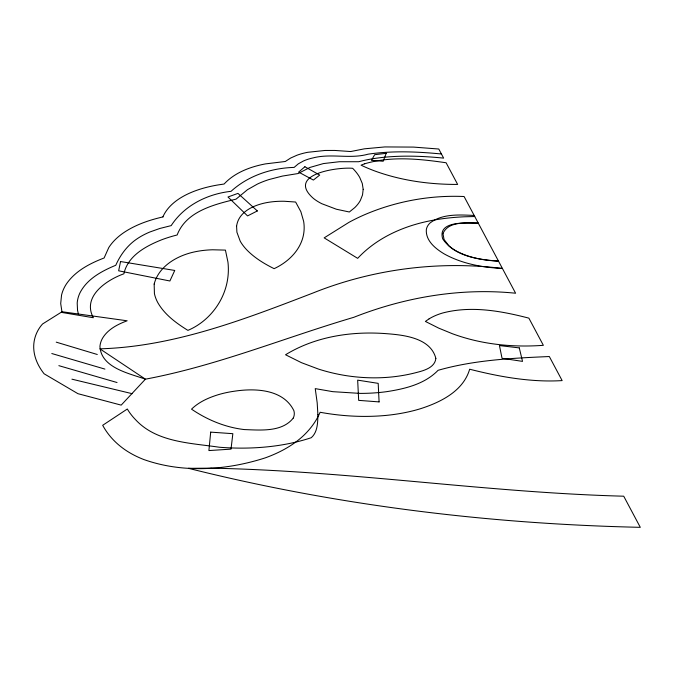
<?xml version="1.0" encoding="UTF-8"?>
<svg xmlns="http://www.w3.org/2000/svg" width="674" height="674" viewBox="0 0 674 674"><rect width="100%" height="100%" fill="white"/><g stroke="black" fill="none" stroke-linecap="round" stroke-linejoin="round"><path stroke-width="1.01" d="M163.108 216.885C149.181 220.061 135.356 224.754 123.477 232.85A121.564 64.35 8.7 0 0 108.775 247.577L104.108 257.99C89.869 263.441 75.404 270.923 66.532 283.788A102.987 57.071 6.9 0 0 61.536 295.187L60.702 303.544L62.059 312.492L93.349 317.732C81.832 296.484 106.635 279.937 123.898 273.796C127.689 255.834 145.879 246.086 161.541 239.834A135.626 73.727 9.6 0 1 177.144 234.982C186.134 211.341 213.995 204.534 236.035 199.15L247.451 189.706L257.409 184.078A126.687 61.561 11.9 0 1 268.943 179.57L282.398 176.083L298.102 173.538L309.939 167.438L323.427 163.571L339.401 161.726L358.678 161.726L363.109 160.631A156.098 72.413 14.3 0 1 381.973 157.489C402.462 155.256 423.162 156.073 443.635 158.12L438.791 149.021L413.516 147.092L384.854 146.932L364.449 148.819L350.716 151.54L334.793 150.445L325.037 150.462L307.723 152.299A75.614 34.307 11.5 0 0 296.804 155.29L290.595 158.07L285.296 161.49L265.48 163.892A110.056 52.404 11.2 0 0 248.63 168.466C239.489 171.845 230.752 176.815 224.105 184.027L218.376 184.887A117.225 58.655 10 0 0 162.923 216.851M474.749 216.523L464.352 216.792A208.923 104.411 17.6 0 0 435.901 219.741C406.877 224.568 378.021 236.498 357.667 258.344L324.16 237.871L348.947 222.353A385.284 197.019 20.7 0 1 367.414 213.523C397.896 200.936 431.141 195.064 464.091 196.522L515.602 293.224C460.73 287.646 404.889 297.15 353.74 317.328C284.268 337.817 216.851 365.788 145.407 379.176C129.147 373.371 101.243 367.903 99.937 346.562A56.195 32.765 6.5 0 1 102.608 338.104C107.975 329.224 117.723 324.278 127.142 320.79L62.059 311.733L42.572 323.975C36.185 330.985 32.874 340.673 33.869 350.135A102.675 59.902 5.8 0 0 44.113 373.792L77.931 393.683L121.194 405.125L145.407 379.176L99.895 348.837C174.018 346.689 244.3 319.409 312.685 293.131C372.511 269.078 438.42 260.518 502.416 268.463C482.474 267.468 462.128 263.812 444.478 254.064C435.766 248.917 425.488 240.829 426.339 229.573A48.065 22.444 14.6 0 1 430.113 222.934C442.532 213.515 459.457 214.812 474.176 215.444M441.445 153.992C417.088 151.625 392.378 150.597 368.088 154.178C350.084 159.275 331.178 153.167 312.972 157.927A60.053 27.204 11.5 0 0 303.426 160.993L298.287 163.858L294.134 167.405C271.175 168.053 248.201 175.712 231.047 191.323C207.457 193.918 184.339 205.317 171.188 225.613L159.746 228.494L149.923 231.974A100.249 53.01 8.6 0 0 137.867 238.301C127.9 244.721 120.528 254.502 115.785 265.261C101.833 271.041 87.089 278.859 79.962 292.87A90.299 50.171 7 0 0 77.198 303.073L77.535 310.284L78.378 314M71.924 379.176L132.171 393.683M58.849 365.662L117.032 382.52M51.797 353.53L104.917 369.099M56.237 342.148L97.283 354.49M236.582 226.228L236.911 232.227L240.214 241.174A79.911 39.463 11 0 0 246.81 249.911C254.561 257.898 264.208 263.753 274.133 268.665C286.501 262.885 297.622 253.028 302.154 239.851A157.649 76.979 6.8 0 0 303.637 221.325L300.865 211.695L295.633 202.032L284.217 201.256A57.467 28.173 10.5 0 0 268.985 202.234C255.614 204.273 238.579 210.987 236.582 226.228M317.901 414.78C317.715 422.632 317.69 432.093 311.27 437.704A163.546 94.284 8.5 0 1 271.639 446.365A166.276 95.691 8.5 0 1 219.269 447.233C190.717 442.97 156.772 442.489 135.718 419.86A82.784 50.558 8.2 0 1 128.296 410.592L127.327 409.008L102.684 425.294C108.295 435.733 116.779 444.427 126.678 450.864A75.126 47.104 7.1 0 0 143.705 459.491C182.629 473.35 226.296 470.41 265.16 457.899A141.658 84.941 7.4 0 0 302.533 436.516C309.947 429.709 316.131 421.536 320.125 412.269C341.979 416.279 364.364 417.492 386.497 415.369A153.065 83.947 11.9 0 0 420.357 408.756C440.51 402.319 463.316 391.156 469.66 369.209C494.152 375.435 519.174 380.237 544.499 380.903A142.854 71.073 15.9 0 0 562.141 380.591L549.318 356.529C511.996 358.164 474.201 360 438.075 370.312C424.738 384.155 405.015 388.831 386.674 391.661A135.592 73.373 11.8 0 1 360.152 393.397L332.83 391.67L315.238 388.628L317.193 402.85L317.901 414.78M442.961 233.516L444.04 239.481L448.817 245.707A31.788 14.87 14.6 0 0 456.652 251.191C469.492 257.957 484.134 260.484 498.507 261.133C478.843 259.583 454.596 256.609 442.692 238.832C437.022 220.145 467.764 223.145 478.228 223.06C466.711 223.22 448.623 220.71 442.961 233.516M363.176 189.318L362.519 194.963L360.405 200.321A107.638 49.177 9.4 0 1 354.684 207.676L349.334 211.998L336.36 209.226L321.768 203.7A39.69 18.206 11.4 0 1 313.444 198.442C285.953 174.398 337.152 166.925 352.654 168.306A88.395 40.356 9.8 0 1 359.739 177.456L362.275 183.454L363.176 189.318M154.161 284.066L154.422 293.569A83.686 45.276 9.1 0 0 157.994 302.988C164.919 314.901 176.403 323.242 187.903 330.378C208.536 321.675 223.928 301.986 227.509 279.895A243.306 125.111 2.3 0 0 227.938 262.051L225.428 250.105L212.563 249.784A67.543 36.118 8.9 0 0 195.199 251.756C177.81 255.286 158.862 265.783 154.161 284.066M210.692 432.127L208.906 450.569L231.013 449.137L232.85 433.685L210.692 432.127M435.851 358.383C435.008 367.397 424.308 370.54 417.029 372.36C393.624 378.62 368.922 379.31 345.054 375.469A101.007 54.67 12.4 0 1 318.339 369.032L301.421 362.663L285.54 354.76C315.676 336.301 352.266 330.934 387.061 333.723C404.543 335.062 430.661 338.129 435.851 358.383M120.553 261.537L118.641 270.805L169.89 280.991L174.751 270.451L120.553 261.537M386.185 153.327L383.186 161.238L371.45 160.361L374.66 154.7L386.185 153.327M293.241 418.099C282.077 432.304 260.568 430.13 244.367 429.574C225.377 427.392 207.263 419.877 191.534 409.16C199.015 401.839 208.864 397.55 218.755 394.551A95.253 61.005 11 0 1 234.299 391.223C255.134 388.03 283.35 389.125 293.872 410.66A25.713 15.78 10.7 0 1 293.241 418.099M304.901 166.739L298.649 172.106L313.376 180.059L319.712 175.08L304.901 166.739M429.102 318.853L425.387 321.431L438.698 328.12L452.465 333.765A97.342 48.343 15.4 0 0 473.923 340.235C496.603 345.661 520.134 347.009 543.354 345.324L528.879 318.145C501.018 310.925 471.134 305.516 442.742 312.98A86.752 46.354 17 0 0 429.102 318.853M257.333 210.945L247.569 215.907L227.972 196.993L237.956 193.387L257.333 210.945M364.583 163.816L361.045 165.155A83.18 34.677 12.3 0 0 376.168 171.474C402.235 180.758 430.046 184.533 457.646 184.423L446.112 162.763C419.245 158.862 391.021 155.905 364.583 163.816M211.055 468.16L188.484 468.329C336.158 505.306 488.195 523.942 640.3 527.329L623.72 496.199C485.794 492.551 349.006 470.789 211.055 468.16M379.091 401.906L358.669 400.364L357.667 380.136L378.19 383.363L379.091 401.906M519.275 347.894L499.451 345.568L502.029 358.273L522.527 361.382L519.275 347.894"/></g></svg>
